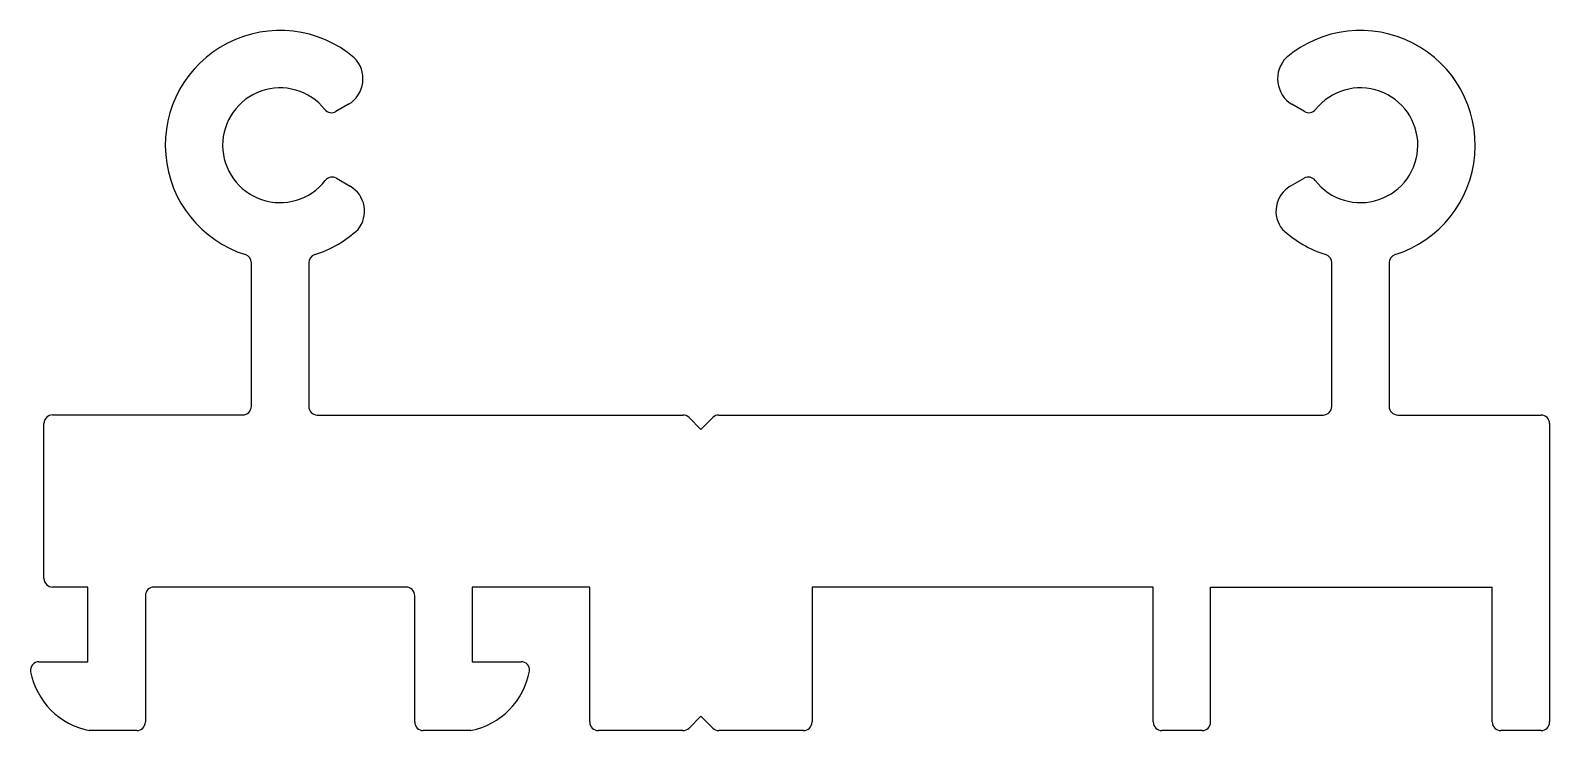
# Model space of a CAD drawing. Extents: x 2013.9 to 2066.9, y 2408.6 to 2433.
import ezdxf

# ---------------------------------------------------------------- set-up
doc = ezdxf.new("R2010")
doc.units = 0
doc.layers.get('0').update_dxf_attribs({"linetype": 'CONTINUOUS'})

msp = doc.modelspace()

# ---------------------------------------------------------------- linework, layer by layer
at = {"color": 0}
for p, q in [((2024.974, 2430.466), (2024.534, 2430.211)), ((2058.307, 2430.211), (2057.867, 2430.466)), ((2024.549, 2427.886), (2025.032, 2427.607)), ((2057.81, 2427.607), (2058.292, 2427.886)), ((2021.584, 2419.943), (2021.584, 2424.941)), ((2023.584, 2424.941), (2023.584, 2419.939)), ((2059.257, 2419.939), (2059.257, 2424.941)), ((2061.257, 2424.941), (2061.257, 2419.939)), ((2014.352, 2413.943), (2014.352, 2419.343)), ((2014.652, 2419.643), (2021.284, 2419.643)), ((2023.884, 2419.639), (2036.634, 2419.639)), ((2036.846, 2419.551), (2037.259, 2419.139)), ((2037.259, 2419.139), (2037.671, 2419.551)), ((2037.883, 2419.639), (2058.957, 2419.639)), ((2061.557, 2419.639), (2066.552, 2419.639)), ((2066.852, 2419.339), (2066.852, 2408.943)), ((2015.888, 2413.643), (2014.652, 2413.643)), ((2015.888, 2411.043), (2015.888, 2413.643)), ((2021.96, 2413.643), (2018.188, 2413.643)), ((2023.584, 2413.643), (2021.96, 2413.643)), ((2026.981, 2413.643), (2023.584, 2413.643)), ((2029.281, 2413.643), (2029.281, 2411.042)), ((2033.384, 2413.643), (2029.281, 2413.643)), ((2033.384, 2408.943), (2033.384, 2413.643)), ((2053.033, 2413.643), (2041.133, 2413.643)), ((2041.133, 2413.643), (2041.133, 2408.943)), ((2053.033, 2408.943), (2053.033, 2413.643)), ((2055.033, 2413.643), (2064.852, 2413.643)), ((2055.033, 2408.943), (2055.033, 2413.643)), ((2064.852, 2408.943), (2064.852, 2413.643)), ((2017.888, 2413.343), (2017.888, 2408.943)), ((2027.281, 2408.943), (2027.281, 2413.343)), ((2014.18, 2411.043), (2015.888, 2411.043)), ((2029.281, 2411.042), (2030.989, 2411.042)), ((2017.588, 2408.643), (2015.93, 2408.643)), ((2029.241, 2408.643), (2027.581, 2408.643)), ((2036.634, 2408.643), (2033.684, 2408.643)), ((2036.846, 2408.731), (2037.259, 2409.143)), ((2037.259, 2409.143), (2037.671, 2408.731)), ((2040.833, 2408.643), (2037.883, 2408.643)), ((2054.733, 2408.643), (2053.333, 2408.643)), ((2066.552, 2408.643), (2065.152, 2408.643))]:
    msp.add_line(p, q, dxfattribs=at)
for centre, radius, start, end in [((2022.584, 2429.039), 4, 49.6412, 252.4027), ((2060.257, 2429.039), 4, 287.5973, 130.3588), ((2024.438, 2431.355), 1.038, 301.0619, 44.8548), ((2058.403, 2431.355), 1.038, 135.1452, 238.9381), ((2022.584, 2429.039), 2, 38.5058, 322.0973), ((2060.257, 2429.039), 2, 217.9027, 141.4942), ((2024.384, 2430.471), 0.3, 218.5058, 300), ((2058.457, 2430.471), 0.3, 240, 321.4942), ((2024.399, 2427.626), 0.3, 60, 142.0973), ((2058.442, 2427.626), 0.3, 37.9027, 120), ((2024.532, 2426.741), 1, 320.6014, 60), ((2058.31, 2426.741), 1, 120, 219.3986), ((2022.584, 2429.039), 4, 287.5973, 312.8495), ((2060.257, 2429.039), 4, 227.1505, 252.4027), ((2021.284, 2424.941), 0.3, 0, 72.4027), ((2023.884, 2424.941), 0.3, 107.5973, 180), ((2058.957, 2424.941), 0.3, 0, 72.4027), ((2061.557, 2424.941), 0.3, 107.5973, 180), ((2021.284, 2419.943), 0.3, 270, 0), ((2023.884, 2419.939), 0.3, 180, 270), ((2058.957, 2419.939), 0.3, 270, 0), ((2061.557, 2419.939), 0.3, 180, 270), ((2014.652, 2419.343), 0.3, 90, 180), ((2036.634, 2419.339), 0.3, 45, 90), ((2037.883, 2419.339), 0.3, 90, 135), ((2066.552, 2419.339), 0.3, 0, 90), ((2014.652, 2413.943), 0.3, 180, 270), ((2018.188, 2413.343), 0.3, 90, 180), ((2026.981, 2413.343), 0.3, 359.9955, 89.9955), ((2014.18, 2410.743), 0.3, 90, 189.4511), ((2030.991, 2410.748), 0.295, 354.3018, 90.4915), ((2016.457, 2411.215), 2.626, 191.4565, 258.4119), ((2028.719, 2411.201), 2.61, 281.5386, 349.3572), ((2017.588, 2408.943), 0.3, 270, 0), ((2027.581, 2408.943), 0.3, 179.9955, 270), ((2033.684, 2408.943), 0.3, 180, 270), ((2036.634, 2408.943), 0.3, 270, 315), ((2037.883, 2408.943), 0.3, 225, 270), ((2040.833, 2408.943), 0.3, 270, 0), ((2053.333, 2408.943), 0.3, 180, 270), ((2054.733, 2408.943), 0.3, 270, 0), ((2065.152, 2408.943), 0.3, 180, 270), ((2066.552, 2408.943), 0.3, 270, 0)]:
    msp.add_arc(centre, radius, start, end, dxfattribs=at)

doc.saveas('drawing.dxf')
